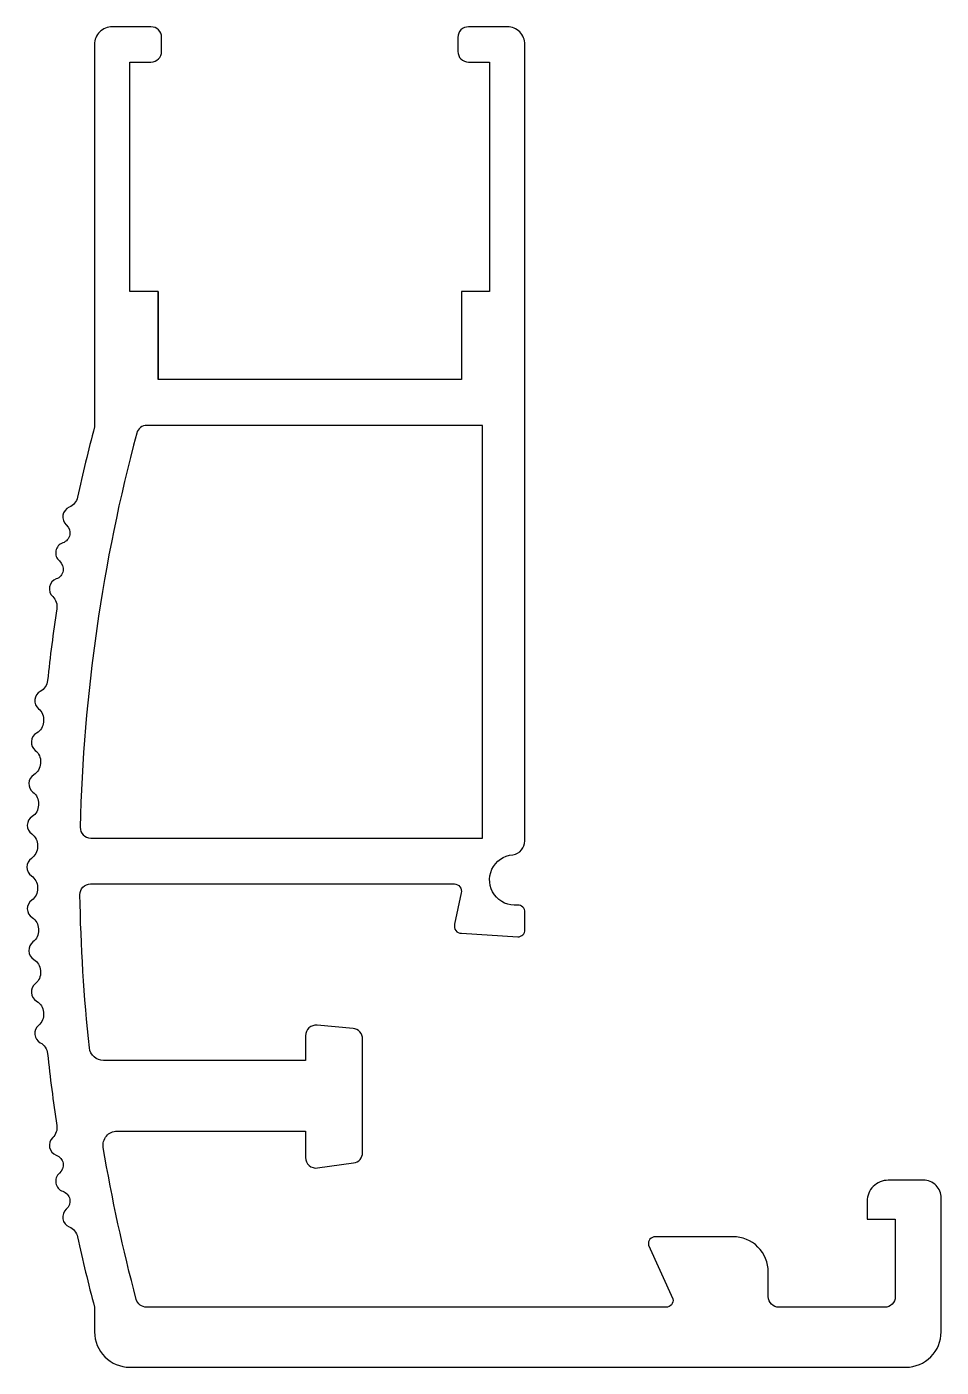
# Model space of a CAD drawing. Extents: x 170.9 to 196.9, y 198.3 to 236.3.
import ezdxf

# ---------------------------------------------------------------- set-up
doc = ezdxf.new("R2010")
doc.units = 0
doc.layers.get('0').update_dxf_attribs({"linetype": 'CONTINUOUS'})

msp = doc.modelspace()

# ---------------------------------------------------------------- linework, layer by layer
for points in [[(172.135, 202.326, -0.243845), (172.37, 202.043, 0.010496), (172.852, 200.049), (172.852, 199.349, 0.414214), (173.852, 198.349), (195.852, 198.349, 0.414214), (196.852, 199.349), (196.852, 203.149, 0.414214), (196.352, 203.649), (195.352, 203.649, 0.414214), (194.752, 203.049), (194.752, 202.549), (195.552, 202.549), (195.552, 200.349, -0.414214), (195.252, 200.049), (192.252, 200.049, -0.414214), (191.952, 200.349), (191.952, 201.049, 0.414214), (190.952, 202.049), (188.752, 202.049, 0.470261), (188.556, 201.811), (189.249, 200.286, -0.470261), (189.052, 200.049), (174.325, 200.049, -0.339971), (174.035, 200.272, -0.023109), (173.1, 204.576, -0.464177), (173.495, 205.043), (178.832, 205.043), (178.832, 204.294, 0.455063), (179.173, 203.996), (180.194, 204.138, 0.374511), (180.452, 204.435), (180.452, 207.652, 0.387857), (180.18, 207.95), (179.159, 208.043, 0.44107), (178.832, 207.744), (178.832, 207.043), (173.107, 207.043, -0.383), (172.709, 207.4, -0.022831), (172.439, 211.744, -0.419033), (172.739, 212.049), (183.052, 212.049, -0.498786), (183.245, 211.793), (183.06, 210.904, 0.498786), (183.252, 210.649), (184.852, 210.549, 0.414214), (185.052, 210.749), (185.052, 211.25, 0.424104), (184.846, 211.45, -1.012087), (184.71, 212.877, 0.372659), (185.052, 213.273), (185.052, 235.849, 0.414214), (184.552, 236.349), (183.452, 236.349, 0.414214), (183.152, 236.049), (183.152, 235.649, 0.414214), (183.452, 235.349), (184.052, 235.349), (184.052, 228.849), (183.252, 228.849), (183.252, 226.349), (174.652, 226.349), (174.652, 228.849), (174.652, 226.349), (174.652, 228.849), (173.852, 228.849), (173.852, 235.349), (174.452, 235.349, 0.414214), (174.752, 235.649), (174.752, 236.049, 0.414214), (174.452, 236.349), (173.352, 236.349, 0.414214), (172.852, 235.849), (172.852, 225.005, 0.010496), (172.37, 223.011, -0.243845), (172.135, 222.728, 0.553113), (172.053, 222.226, -0.573828), (171.953, 221.718, 0.580894), (171.858, 221.205, -0.573828), (171.769, 220.695, 0.553113), (171.666, 220.197, -0.243845), (171.784, 219.849, 0.010496), (171.52, 217.814, -0.243845), (171.316, 217.507, 0.52597), (171.268, 217.015, -0.243845), (171.409, 216.675, 0.000189), (171.406, 216.638, -0.243845), (171.21, 216.326, 0.52597), (171.174, 215.833, -0.243845), (171.323, 215.497, 0.000189), (171.321, 215.46, -0.243845), (171.132, 215.144, 0.52597), (171.108, 214.65, -0.243845), (171.266, 214.317, 0.000189), (171.264, 214.28, -0.243845), (171.083, 213.959, 0.52597), (171.071, 213.465, -0.243845), (171.237, 213.136, 0.000189), (171.236, 213.099, -0.243845), (171.063, 212.774, 0.52597), (171.063, 212.28, -0.243845), (171.236, 211.955, 0.000189), (171.237, 211.918, -0.243845), (171.071, 211.589, 0.52597), (171.083, 211.095, -0.243845), (171.264, 210.774, 0.000189), (171.266, 210.737, -0.243845), (171.108, 210.404, 0.52597), (171.132, 209.91, -0.243845), (171.321, 209.594, 0.000189), (171.323, 209.557, -0.243845), (171.174, 209.221, 0.52597), (171.21, 208.727, -0.243845), (171.406, 208.416, 0.000189), (171.409, 208.379, -0.243845), (171.268, 208.039, 0.52597), (171.316, 207.547, -0.243845), (171.52, 207.24, 0.010496), (171.784, 205.205, -0.243845), (171.666, 204.857, 0.553113), (171.769, 204.359, -0.573828), (171.858, 203.849, 0.580894), (171.953, 203.336, -0.573828), (172.053, 202.828, 0.553113)], [(172.446, 213.656, 0.421166), (172.746, 213.349), (183.852, 213.349), (183.852, 225.049), (174.336, 225.049, 0.339705), (174.047, 224.826, 0.059375)]]:
    msp.add_lwpolyline(points, format="xyb", close=True)

doc.saveas('drawing.dxf')
